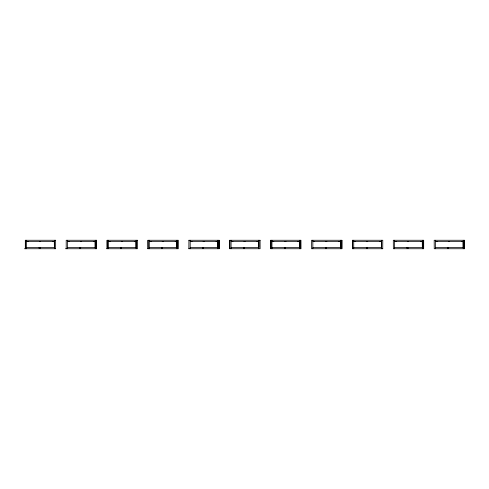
<?xml version="1.0" encoding="UTF-8"?>
<svg xmlns="http://www.w3.org/2000/svg" width="489" height="489" viewBox="0 0 489 489"><rect width="100%" height="100%" fill="white"/><g stroke="black" fill="none" stroke-linecap="round" stroke-linejoin="round"><path stroke-width="0.73" d="M39.181 247.886C39.909 248.907 39.585 247.544 39.199 247.862C39.896 247.458 39.762 248.62 39.841 247.935C38.998 247.642 39.536 248.773 39.86 247.923C38.784 248.002 39.866 248.186 39.792 248.229M80.257 247.734C80.771 248.4 79.884 247.874 80.661 248.027C79.701 246.988 80.434 249.304 80.685 247.831C80.208 247.434 80.349 249.005 80.532 247.734C79.181 248.864 81.852 247.892 80.086 247.862M121.596 248.18C121.009 247.623 121.162 248.699 121.419 247.734C121.559 248.583 121.327 247.458 121.602 247.88M162.336 248.308C162.764 248.192 161.725 247.746 162.489 247.88M284.641 248.296C285.124 247.385 284.818 249.005 284.873 247.709C285.723 248.119 283.932 247.416 284.965 248.314C285.435 248.174 284.677 247.984 284.525 247.862M366.866 248.241C366.353 246.688 366.616 249.237 366.927 247.88C366.719 248.571 366.389 247.067 366.738 248.314C366.249 247.214 367.037 248.748 366.347 247.807C367.16 248.632 366.499 247.306 366.664 248.32C366.408 246.988 366.897 249.17 366.298 247.862M407.753 247.807C406.536 248.131 408.126 247.648 407.734 247.996C406.946 248.993 407.649 246.823 407.71 248.192C407.747 247.385 407.673 248.577 407.777 248.229C407.337 247.55 406.714 247.831 407.551 248.32C407.3 247.734 407.991 248.461 407.184 247.862M407.747 248.229C407.416 247.159 407.624 248.504 407.129 248.027M448.547 248.308C448.065 248.064 448.541 247.672 448.713 247.935C448.7 248.424 447.918 247.568 448.7 247.88M39.157 248.125C40.41 247.892 38.894 247.752 39.847 247.911M80.502 247.74L80.392 248.125L80.746 247.923M203.21 247.74L203.057 248.29L203.381 247.88M243.614 247.886C243.864 247.544 244.323 248.803 243.705 247.837C244.641 247.746 243.436 247.837 244.311 248.027C243.815 247.721 244.256 248.461 243.742 247.77M325.374 248.137C326.603 247.678 325.002 248.363 325.974 247.801M366.946 248.137C365.851 247.954 366.64 248.143 366.86 248.106C365.968 248.07 367.312 247.813 366.359 248.198C366.982 247.819 365.839 248.039 366.958 248.027M407.557 248.302C407.661 247.892 407.349 248.015 407.49 248.125C407.649 247.917 407.05 247.972 407.844 248.131M448.657 247.844C447.9 247.758 447.997 248.944 448.627 247.85C448.065 248.718 448.303 247.55 448.633 247.801M39.291 247.856C39.756 248.326 39.322 247.654 39.468 248.149C39.762 247.758 39.059 248.192 39.86 248.131M80.153 247.837C80.783 248.351 79.793 247.697 80.722 248.137M121.474 247.752C121.193 248.51 121.614 247.752 120.911 248.027M162.305 247.734C162.195 248.718 161.792 247.837 162.501 247.935C161.676 248.198 162.69 247.153 162.036 248.314C162.733 247.293 162.012 248.803 162.287 247.727C161.602 247.373 162.501 248.962 161.963 247.77M162.03 247.734C162.244 248.51 162.415 248.002 161.859 247.862M203.302 247.85L202.837 248.192L203.308 248.235C203.112 247.391 202.348 248.198 203.057 247.758C203.876 248.064 202.623 248.626 202.709 247.911C204.286 248.314 201.823 248.106 203.326 247.941C202.293 248.852 203.534 246.921 203.308 248.229C201.816 247.88 204.28 247.648 202.929 248.302C203.393 247.465 202.678 248.687 203.247 247.752C203.228 248.693 202.709 247.355 203.222 248.308M202.727 247.886C203.595 247.996 203.345 248.443 202.776 248.021C203.827 248.051 202.208 247.593 203.375 248.033M244.066 247.727C244.139 248.498 243.4 247.269 243.944 248.29C243.797 246.982 243.907 249.188 244.237 247.831M284.959 248.302C284.195 247.208 285.215 248.919 284.696 247.746C285.179 248.314 284.836 247.727 284.732 248.241C284.745 247.293 284.769 248.491 285.099 247.941C284.366 247.318 284.561 248.858 285.087 247.801M325.967 248.235C324.928 247.134 326.151 248.895 325.815 247.874C325.234 248.296 326.126 247.581 325.656 248.259C324.83 247.049 326.689 249.06 325.411 247.862M326.059 247.911C325.607 248.039 325.509 248.565 325.851 247.734M366.365 247.837C367.325 247.789 365.955 248.565 366.738 247.734M366.921 248.033L366.866 247.807M407.624 248.302C407.514 247.538 407.203 248.522 407.747 247.941M448.175 247.77C448.713 248.308 448.205 247.636 448.572 248.033C447.704 247.55 448.382 248.363 448.639 248.241M448.511 248.302C447.955 247.611 448.786 248.412 448.052 247.886M80.257 247.77C80.789 248.265 80.092 248.027 80.648 248.106M80.532 248.302C79.64 247.813 81.058 247.495 80.385 248.308M121.541 248.241C120.844 246.853 120.991 248.999 121.62 247.911M325.857 248.302C325.326 247.269 325.821 248.803 326.01 247.831M54.371 240.973L54.365 247.471L26.632 247.471M95.257 240.973L95.251 247.471L67.519 247.471M136.144 240.973L136.138 247.471L108.411 247.471M177.03 240.973L177.024 247.471L149.298 247.471M217.917 240.973L217.911 247.471L190.184 247.471M258.803 240.973L258.803 247.471L231.071 247.471M299.69 240.973L299.69 247.471L271.957 247.471M340.582 240.973L340.576 247.471M381.469 240.973L381.463 247.471L353.73 247.471M422.355 240.973L422.349 247.471L394.617 247.471M463.242 240.973L463.236 247.471L435.503 247.471M244.317 248.027C242.752 248.057 244.292 247.678 244.2 248.241C243.736 247.972 244.054 247.734 244.109 248.308M39.646 247.734C39.218 248.394 39.676 248.082 39.254 247.819M80.465 248.302L80.202 247.862L80.709 248.033M120.954 248.137C122.061 247.672 120.526 248.339 121.608 248.137M121.351 248.302C121.859 247.336 121.113 248.98 120.972 247.862M162.238 248.302C161.938 247.416 162.495 248.546 161.914 247.819M285.13 248.125C284.525 247.978 284.922 247.935 284.867 248.149C284.415 247.795 285.154 248.223 284.574 247.935C285.619 247.709 284.592 248.889 284.494 247.911M284.898 248.302C285.008 247.556 284.635 248.216 285.148 248.033M366.469 247.734L366.738 248.302M162.415 248.039C162.281 247.874 161.945 248.326 162.415 247.85M407.753 248.027L407.551 248.259L407.355 247.734M448.621 248.106C448.046 248.253 448.945 247.721 448.358 248.326M121.027 247.819C121.816 248.284 120.581 247.868 121.627 248.039M243.693 247.819C244.476 248.925 243.021 247.544 244.243 248.125M448.554 247.905C448.04 247.868 448.529 248.412 448.199 248.027C448.853 248.1 448.089 247.819 448.45 248.302M39.75 248.21C39.377 247.978 39.566 247.807 39.334 248.284M80.147 248.235C80.502 248.057 80.361 248.021 80.074 247.911M244.268 247.917C243.546 247.691 243.889 248.333 244.182 248.21M285.16 247.917C284.146 248.143 285.368 248.015 284.574 247.935M39.823 248.033L39.163 248.009L39.86 248.027M162.226 248.112L162.171 247.782L162.366 248.1M325.374 247.911C326.114 248.216 325.588 247.721 325.643 248.259C325.894 247.202 325.851 248.748 325.582 247.734M448.401 247.727C448.101 248.1 448.713 248.32 448.126 247.819M203.302 248.106C202.281 247.293 203.393 249.115 203.069 247.74M448.34 248.149L448.382 247.758L448.248 248.229M202.813 248.198L203.247 247.752M366.75 248.057C366.163 248.21 366.261 247.899 366.842 247.966M244.188 247.85C243.73 248.106 243.925 248.424 244.115 247.764M366.713 248.247L366.475 247.789M39.64 247.819C39.126 248.18 39.346 247.623 39.725 248.112M80.593 248.1L80.043 248.125L80.63 247.96M244.164 248.192L244.011 247.789L244.292 248.039M284.873 247.899L284.659 248.149M121.278 248.29C121.382 247.501 121.083 248.65 121.559 247.844M162.159 248.198L161.847 247.911M80.551 247.972L80.11 248.021L80.538 247.99M121.468 248.186C121.168 247.727 120.979 248.43 121.541 247.807M202.727 248.112L202.923 247.734M243.614 248.112C244.427 247.746 243.534 248.314 244.115 247.905C243.938 248.601 244.066 247.452 243.858 248.296M243.956 247.74L243.84 248.308M407.814 248.137C406.946 247.868 407.38 247.96 407.661 248.198M448.162 247.856L448.523 248.057M162.146 248.326C161.382 247.947 162.641 248.375 162.226 247.856M244.145 247.886L243.644 247.923L244.078 248.284M326.016 248.125L325.374 248.009M325.967 248.106L325.552 247.88L325.955 247.978M39.499 248.198L39.713 247.899M407.196 247.923L407.692 248.1M121.18 247.801C121.523 248.504 120.704 247.587 121.578 248.125M325.521 247.947L325.9 248.027L325.564 248.131M80.22 248.149L80.275 247.923M407.276 248.137C407.667 247.752 407.459 247.892 407.392 248.308M407.496 248.271L407.325 247.88L407.734 247.996M448.175 248.082L448.486 247.96M407.429 247.746L407.27 248.1L407.637 248.057M121.235 247.789C121.737 248.259 120.783 247.789 121.48 248.1M203.259 248.1L202.807 247.941L203.216 248.161M243.693 247.941L244.072 247.819M407.227 248.027L407.294 247.947M285.075 248.039L284.653 248.027M325.729 247.85L325.925 247.899M161.841 248.112L162.354 248.18M244.164 248.112L243.913 247.923M39.45 247.727L39.377 248.229L39.572 247.789M162.042 248.302L162.183 247.74M243.944 248.119L243.742 247.947M39.64 248.302L39.45 248.009M162.342 248.027C161.614 247.703 162.476 248.259 161.92 248.198M162.311 248.057C161.608 247.593 162.415 248.375 162.244 247.911M203.112 248.039L203.118 247.935M284.72 247.96L284.989 248.161M325.564 248.027L325.588 248.106M366.481 247.935L366.756 248.027M448.23 248.027L448.523 247.99M202.972 247.837L203.198 247.825M162.103 247.746L162.25 248.186M325.961 247.996L325.558 247.886M366.444 247.886L366.512 248.247M39.499 248.308L39.609 247.74M121.156 248.229L121.064 248.192M284.928 247.819L284.586 248.235M366.463 247.99L366.64 248.125M121.278 248.155L121.095 247.868L121.425 248.057M161.969 247.947L162.067 247.801M39.389 247.923L39.45 248.112M284.891 248.112L284.983 248.027M202.978 247.862L203.186 248.302M448.468 248.253L448.382 247.715M55.679 240.264L25.318 240.264L25.318 248.736M107.146 240.264L107.146 248.736L107.091 240.264L137.452 240.264M147.996 240.264L148.033 248.736L147.978 240.264L178.338 240.264L178.302 248.736L147.696 248.736M188.87 240.264L219.225 240.264L219.225 248.736L188.785 248.736M341.89 240.264L311.53 240.264L311.53 248.736L341.89 248.736L341.878 240.264L341.848 248.736M423.663 240.264L393.303 240.264L393.352 248.736L423.663 248.736L423.663 240.264L423.651 248.736M464.55 240.264L434.189 240.264L434.244 248.736L464.55 248.736L464.55 240.264L464.513 248.736M27.433 241.377L28.49 241.377M39.566 241.377L40.63 241.377M52.519 241.377L53.576 241.377M68.319 241.377L69.377 241.377M80.459 241.377L81.516 241.377M93.405 241.377L94.469 241.377M109.206 241.377L110.269 241.377M121.345 241.377L122.403 241.377M134.292 241.377L135.355 241.377M150.092 241.377L151.156 241.377M162.232 241.377L163.295 241.377M175.178 241.377L176.242 241.377M190.979 241.377L192.043 241.377M203.118 241.377L204.182 241.377M216.065 241.377L217.128 241.377M231.865 241.377L232.929 241.377M244.005 241.377L245.068 241.377M256.951 241.377L258.015 241.377M272.752 241.377L273.816 241.377M284.891 241.377L285.955 241.377M297.838 241.377L298.901 241.377M313.638 241.377L314.702 241.377M325.778 241.377L326.841 241.377M338.73 241.377L339.788 241.377M354.531 241.377L355.589 241.377M366.664 241.377L367.728 241.377M379.617 241.377L380.674 241.377M395.418 241.377L396.475 241.377M407.551 241.377L408.615 241.377M420.503 241.377L421.561 241.377M436.304 241.377L437.368 241.377M448.444 241.377L449.501 241.377M461.39 241.377L462.453 241.377M26.632 241.529L54.377 241.529M67.519 241.529L95.263 241.529M108.411 241.529L136.15 241.529M149.298 241.529L177.036 241.529M190.184 241.529L217.923 241.529M231.071 241.529L258.809 241.529M271.957 241.529L299.696 241.529M312.844 241.529L340.589 241.529M353.73 241.529L381.475 241.529M394.617 241.529L422.362 241.529M435.503 241.529L463.248 241.529M312.844 247.471L340.589 247.471L340.509 241.529M407.172 248.027L407.857 248.027M24.45 248.736L55.679 248.736M65.532 248.736L96.565 248.736L96.553 240.264L66.204 240.264L66.204 248.736M106.614 248.736L137.452 248.736L137.415 240.264M270.643 248.736L301.004 248.736L300.961 240.264L270.643 240.264L270.643 248.736L270.692 240.264M382.777 248.736L352.416 248.736L352.416 240.264L382.777 240.264L382.74 248.736M463.175 241.529L463.248 247.471M422.282 241.529L422.362 247.471M381.396 241.529L381.475 247.471M299.623 241.529L299.696 247.471M258.736 241.529L258.809 247.471M217.849 241.529L217.923 247.471M176.963 241.529L177.036 247.471M136.076 241.529L136.15 247.471M95.184 241.529L95.263 247.471M54.297 241.529L54.377 247.471M463.248 240.264L463.248 248.736M435.503 240.264L435.503 248.736M422.362 240.264L422.362 248.736M394.617 240.264L394.617 248.736M381.475 240.264L381.475 248.736M353.73 240.264L353.73 248.736M352.465 240.264L352.465 248.736M340.589 240.264L340.589 248.736M312.844 240.264L312.844 248.736M300.533 240.264L300.533 248.736M299.696 240.264L299.696 248.736M271.957 240.264L271.957 248.736M271.095 240.264L271.095 248.736M258.809 240.264L258.809 248.736M231.071 240.264L231.071 248.736M229.806 240.264L229.806 248.736M219.188 240.264L219.188 248.736M217.923 240.264L217.923 248.736M190.184 240.264L190.184 248.736M188.919 240.264L188.87 248.736M177.036 240.264L177.036 248.736M149.298 240.264L149.298 248.736M136.15 240.264L136.15 248.736M108.411 240.264L108.411 248.736M96.529 240.264L96.529 248.736M96.095 240.264L96.095 248.736M95.263 240.264L95.263 248.736M67.519 240.264L67.519 248.736M55.642 240.264L55.642 248.736M54.377 240.264L54.377 248.736M26.632 240.264L26.632 248.736M25.367 240.264L25.367 248.736M260.111 240.264L229.757 240.264L229.769 248.736L260.111 248.736L260.075 240.264"/></g></svg>
